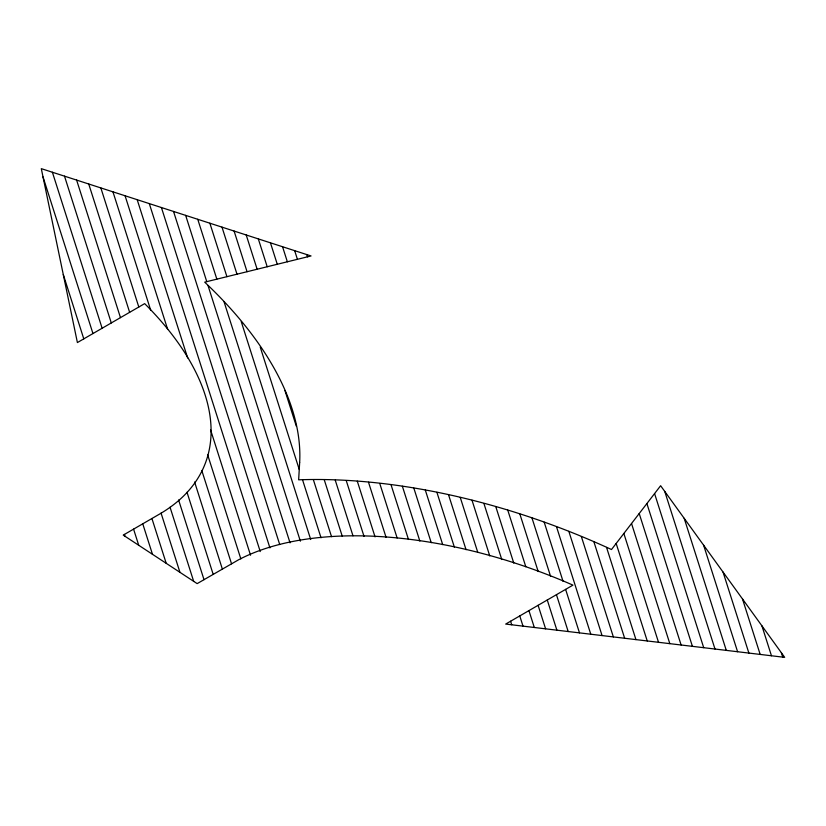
<?xml version="1.0" encoding="UTF-8"?>
<svg xmlns="http://www.w3.org/2000/svg" width="826" height="826" viewBox="0 0 826 826"><rect width="100%" height="100%" fill="white"/><g stroke="black" fill="none" stroke-linecap="round" stroke-linejoin="round"><path stroke-width="1.24" d="M781.365 652.736L782.759 657.124M761.923 625.85L771.463 655.772M742.491 598.964L760.178 654.429M723.049 572.077L748.883 653.077M703.618 545.191L737.587 651.735M684.186 518.305L726.291 650.382M664.744 491.418L714.996 649.04M654.574 493.576L703.711 647.687M646.892 503.561L692.415 646.345M639.21 513.535L681.12 645.003M631.529 523.519L669.824 643.65M623.847 533.493L658.528 642.308M616.165 543.477L647.243 640.955M606.552 547.411L635.948 639.613M593.966 542.011L624.652 638.261M581.38 536.621L613.357 636.918M568.835 531.345L602.071 635.566M556.518 526.761L590.776 634.223M544.189 522.177L563.022 581.256M565.614 589.382L579.48 632.871M531.965 517.923L550.612 576.414M556.445 594.689L568.185 631.529M519.843 513.958L538.211 571.571M547.266 599.996L556.889 630.176M507.742 510.086L525.801 566.729M538.098 605.303L545.604 628.834M495.827 506.782L513.782 563.105M528.929 610.62L534.308 627.481M483.912 503.488L501.774 559.522M519.76 615.928L523.013 626.139M471.997 500.195L489.766 555.939M510.592 621.235L511.717 624.786M460.258 497.459L477.769 552.357M448.58 494.888L466.05 549.693M436.902 492.327L454.372 547.153M425.307 490.055L442.705 544.613M413.836 488.135L431.234 542.703M402.365 486.225L419.856 541.092M391.028 484.738L408.478 539.481M306.776 254.584L307.499 256.824M379.764 483.489L397.13 537.963M294.665 250.66L297.422 259.312M368.499 482.229L386.093 537.427M282.554 246.737L287.355 261.79M357.286 481.155L375.056 536.879M270.443 242.823L277.278 264.268M346.27 480.68L364.018 536.332M258.321 238.9L267.201 266.746M335.253 480.195L352.991 535.826M246.21 234.976L257.134 269.235M324.236 479.72L342.263 536.26M234.099 231.053L247.057 271.713M284.939 390.533L296.297 426.133M313.333 479.596L331.536 536.693M221.987 227.129L236.99 274.191M260.231 347.096L299.249 469.498M302.522 479.751L321.035 537.809M209.866 223.216L226.913 276.679M241.233 321.593L310.71 539.502M197.755 219.293L216.846 279.157M224.083 301.882L300.375 541.185M185.644 215.369L206.768 281.635M208.007 285.528L290.05 542.868M173.532 211.446L279.725 544.551M161.411 207.532L269.926 547.906M149.299 203.609L260.242 551.572M137.188 199.685L187.647 357.947M210.578 429.881L250.546 555.237M125.067 195.762L167.647 329.306M207.677 454.868L240.851 558.903M112.956 191.839L150.704 310.246M201.792 470.479L231.548 563.828M100.844 187.925L138.809 307.014M194.606 482.002L222.37 569.114M88.733 184.002L129.641 312.321M187.017 492.286L213.191 574.39M76.612 180.078L120.472 317.628M178.602 499.978L204.012 579.676M64.5 176.155L111.293 322.935M170.053 507.236L193.676 581.339M52.389 172.231L102.125 328.252M161.06 513.101L179.944 572.325M43.014 176.919L92.956 333.559M151.922 518.501L166.202 563.311M63.282 274.542L83.787 338.866M142.753 523.818L152.469 554.287M133.575 529.125L138.727 545.274M124.406 534.432L124.994 536.26M299.662 462.467L298.651 479.813A417.409 214.977 21.4 0 1 611.498 549.527L660.624 485.719L784.7 657.351L505.688 624.074L572.955 585.128A323.968 166.852 21.4 0 0 238.704 559.718L197.156 583.621L123.239 535.114L159.439 514.154A323.988 166.862 21.4 0 0 144.664 303.627L77.396 342.563L41.3 168.649L311.03 255.957L204.693 282.151A417.419 214.987 21.4 0 1 299.662 462.467"/></g></svg>
